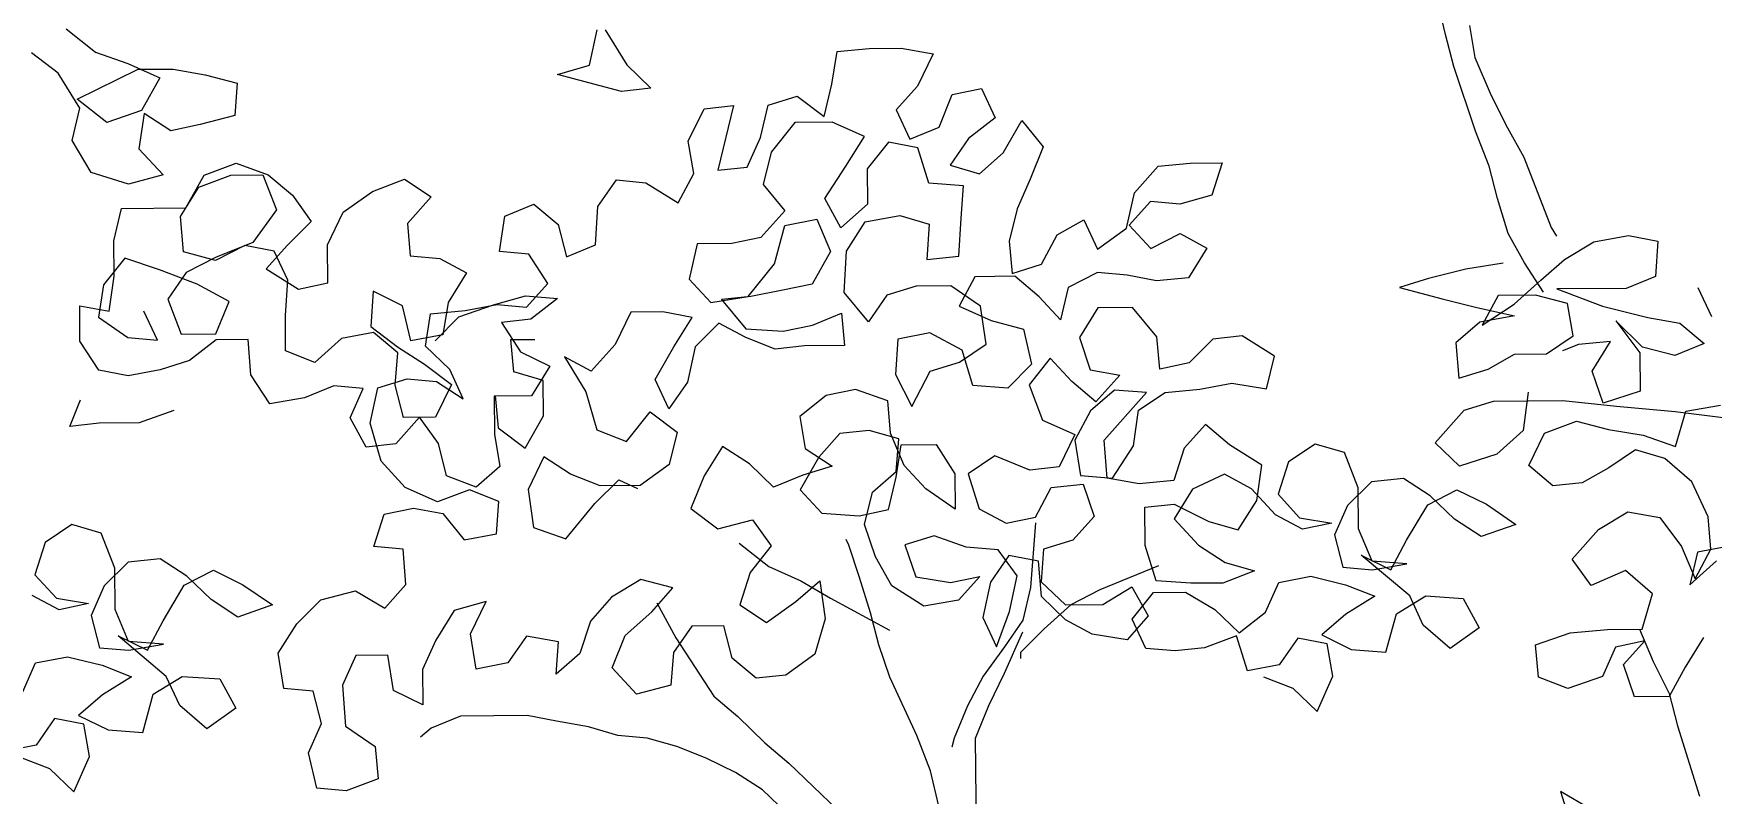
# Model space of a CAD drawing. Header units: millimetres. Extents: x 318905 to 439572, y -5133 to 105868.
# Drawn here: x 425787 to 427316, y 4335 to 5027 of the extents above; entities that cross this region are included whole.
import ezdxf

# ---------------------------------------------------------------- set-up
doc = ezdxf.new("R2010")
doc.units = ezdxf.units.MM
doc.header["$MEASUREMENT"] = 0
doc.layers.add('0_Stylo_No__98', color=154, linetype='Continuous', lineweight=0)
doc.layers.add('INTI_Agencement_Stylo_No__101', color=252, linetype='Continuous', lineweight=0)
doc.styles.add('STYLE_GENERE_3', font='')
doc.styles.get('STYLE_GENERE_3').set_extended_font_data('Arial')
doc.dimstyles.new('STYLE_GENERE__1', dxfattribs={"dimtxt": 200, "dimasz": 142.5, "dimexe": 0.18, "dimexo": 500, "dimgap": 0.09, "dimtad": 0, "dimtih": 1, "dimtoh": 1, "dimlfac": 0.001, "dimzin": 0, "dimdsep": 46, "dimtxsty": 'STYLE_GENERE_3', "dimblk": 'ARROWHEAD_6', "dimblk1": 'ARROWHEAD_6', "dimblk2": 'ARROWHEAD_6', "dimcen": 0.09, "dimclrd": 154, "dimclre": 154, "dimclrt": 154, "dimazin": 0, "dimtfac": 1, "dimtdec": 4, "dimtmove": 0, "dimatfit": 3, "dimfxl": 0, "dimtolj": 1, "dimtzin": 0, "dimarcsym": 0})

# ---------------------------------------------------------------- blocks, each defined once
blk = doc.blocks.new('arbre6[4]', base_point=(427385.8, -574.7))
at = {"layer": 'INTI_Agencement_Stylo_No__101', "linetype": 'Continuous'}
for p, q in [((427074, 5026.1), (427066.5, 5058.2)), ((425816.8, 5031.1), (425843.7, 5010)), ((427095.9, 5034.3), (427100.9, 5005)), ((426293.8, 4998), (426300.9, 5030.2)), ((426308.2, 5030.2), (426327.9, 4998.3)), ((427081.5, 4996.7), (427074, 5026.1)), ((425809.8, 4990.9), (425785.3, 5009.4)), ((425843.7, 5010), (425873, 4999.5)), ((426514.9, 4980.9), (426519.5, 5010.4)), ((426519.5, 5010.4), (426548.7, 5013.3)), ((426548.7, 5013.3), (426577.9, 5013.6)), ((426577.9, 5013.6), (426607.1, 5008.5)), ((426607.1, 5008.5), (426592.7, 4978.9)), ((427100.9, 5005), (427115.8, 4970.3)), ((425829.5, 4959), (425809.8, 4990.9)), ((425827, 4967), (425882.7, 4994.3)), ((425873, 4999.5), (425902.3, 4986.4)), ((425882.7, 4994.3), (425914.4, 4994.5)), ((425902.3, 4986.4), (425885.5, 4956.8)), ((425914.4, 4994.5), (425943.6, 4989.4)), ((425943.6, 4989.4), (425972.8, 4981.7)), ((426264.7, 4989.7), (426293.8, 4998)), ((426323.2, 4974.1), (426264.7, 4989.7)), ((426327.9, 4998.3), (426349.9, 4977.1)), ((427101.4, 4938), (427081.5, 4996.7)), ((425972.8, 4981.7), (425970.6, 4952.2)), ((426349.9, 4977.1), (426323.2, 4974.1)), ((426456.6, 4961.6), (426483.3, 4969.9)), ((426483.3, 4969.9), (426507.8, 4951.4)), ((426507.8, 4951.4), (426514.9, 4980.9)), ((426592.7, 4978.9), (426573.4, 4957.4)), ((426612.5, 4941.6), (426624.4, 4971.2)), ((426624.4, 4971.2), (426651.1, 4976.8)), ((426651.1, 4976.8), (426663.5, 4950.1)), ((427115.8, 4970.3), (427130.6, 4941)), ((425822.4, 4929.5), (425829.5, 4959)), ((425853.9, 4945.8), (425827, 4967)), ((425885.5, 4956.8), (425853.9, 4945.8)), ((426383.9, 4928.9), (426398.3, 4958.4)), ((426398.3, 4958.4), (426425, 4961.4)), ((426425, 4961.4), (426410.9, 4902.3)), ((426449.6, 4932.1), (426456.6, 4961.6)), ((426573.4, 4957.4), (426585.8, 4930.7)), ((425887.9, 4954.1), (425883.3, 4922)), ((425912.4, 4938.3), (425887.9, 4954.1)), ((425939.1, 4943.9), (425912.4, 4938.3)), ((425970.6, 4952.2), (425939.1, 4943.9)), ((426481.1, 4945.8), (426459.4, 4918.8)), ((426515.1, 4946.1), (426481.1, 4945.8)), ((426544.4, 4933), (426515.1, 4946.1)), ((426585.8, 4930.7), (426612.5, 4941.6)), ((426663.5, 4950.1), (426639.3, 4931.2)), ((426671, 4918.1), (426687.8, 4947.7)), ((426687.8, 4947.7), (426707.5, 4923.8)), ((427130.6, 4941), (427145.4, 4914.3)), ((425839.7, 4900.2), (425822.4, 4929.5)), ((426389, 4899.5), (426383.9, 4928.9)), ((426437.6, 4905.3), (426449.6, 4932.1)), ((426527.6, 4906.1), (426544.4, 4933)), ((426566.3, 4927.8), (426547.1, 4903.6)), ((426593.1, 4922.7), (426566.3, 4927.8)), ((426639.3, 4931.2), (426622.5, 4906.9)), ((427113.8, 4906), (427101.4, 4938)), ((425883.3, 4922), (425905.4, 4898.1)), ((425942.7, 4897.8), (425971.8, 4908.7)), ((425971.8, 4908.7), (426001.1, 4898.3)), ((426459.4, 4918.8), (426452.3, 4889.3)), ((426603.1, 4890.7), (426593.1, 4922.7)), ((426649.3, 4899.2), (426671, 4918.1)), ((426707.5, 4923.8), (426695.5, 4894.2)), ((426812.2, 4906), (426841.4, 4908.9)), ((426841.4, 4908.9), (426870.6, 4909.2)), ((426870.6, 4909.2), (426861.1, 4879.7)), ((427145.4, 4914.3), (427170.2, 4850.3)), ((425873.8, 4889.8), (425839.7, 4900.2)), ((425905.4, 4898.1), (425873.8, 4889.8)), ((425925.9, 4868.2), (425942.7, 4897.8)), ((425937.9, 4887), (425967.1, 4898)), ((425967.1, 4898), (425996.2, 4898.2)), ((425996.2, 4898.2), (426008.6, 4866.2)), ((426001.1, 4898.3), (426023.1, 4879.8)), ((426096.1, 4883.1), (426125.2, 4894.1)), ((426125.2, 4894.1), (426149.6, 4878.2)), ((426301.6, 4869.2), (426318.5, 4893.5)), ((426318.5, 4893.5), (426345.3, 4891)), ((426374.6, 4872.6), (426389, 4899.5)), ((426410.9, 4902.3), (426437.6, 4905.3)), ((426508.4, 4876.5), (426527.6, 4906.1)), ((426547.1, 4903.6), (426547.3, 4871.5)), ((426622.5, 4906.9), (426649.3, 4899.2)), ((426695.5, 4894.2), (426683.6, 4867.3)), ((426790.5, 4881.7), (426812.2, 4906)), ((427121.4, 4876.7), (427113.8, 4906)), ((425921.1, 4860.1), (425937.9, 4887)), ((426023.1, 4879.8), (426040.3, 4855.8)), ((426069.5, 4864.1), (426096.1, 4883.1)), ((426149.6, 4878.2), (426127.9, 4853.9)), ((426345.3, 4891), (426374.6, 4872.6)), ((426452.3, 4889.3), (426471.9, 4865.4)), ((426634.8, 4888.3), (426603.1, 4890.7)), ((426632.5, 4858.8), (426634.8, 4888.3)), ((426783.4, 4849.5), (426790.5, 4881.7)), ((426861.1, 4879.7), (426831.9, 4871.4)), ((425860.5, 4838.1), (425867.5, 4867.6)), ((425867.5, 4867.6), (425925.9, 4868.2)), ((426008.6, 4866.2), (425987, 4836.6)), ((426055.1, 4834.5), (426069.5, 4864.1)), ((426216.6, 4860.4), (426243.2, 4871.4)), ((426243.2, 4871.4), (426265.3, 4852.9)), ((426299.5, 4834.4), (426301.6, 4869.2)), ((426471.9, 4865.4), (426450.2, 4841.1)), ((426523.1, 4849.8), (426508.4, 4876.5)), ((426547.3, 4871.5), (426523.1, 4849.8)), ((426683.6, 4867.3), (426676.5, 4837.8)), ((426805.1, 4873.8), (426785.8, 4852.2)), ((426831.9, 4871.4), (426805.1, 4873.8)), ((427131.3, 4844.6), (427121.4, 4876.7)), ((425923.8, 4828), (425921.1, 4860.1)), ((426040.3, 4855.8), (426018.6, 4834.2)), ((426127.9, 4853.9), (426130.6, 4824.5)), ((426211.9, 4828.3), (426216.6, 4860.4)), ((426265.3, 4852.9), (426272.8, 4823.5)), ((426462.6, 4817.2), (426472, 4852)), ((426472, 4852), (426501.2, 4857.7)), ((426501.2, 4857.7), (426513.6, 4828.3)), ((426528.2, 4828.5), (426545, 4855.4)), ((426545, 4855.4), (426576.6, 4861)), ((426576.6, 4861), (426603.4, 4853.2)), ((426603.4, 4853.2), (426601.2, 4821.1)), ((426630.4, 4824), (426632.5, 4858.8)), ((426720.2, 4843.6), (426744.5, 4857.2)), ((426744.5, 4857.2), (426756.8, 4830.5)), ((426756.8, 4830.5), (426783.4, 4849.5)), ((426785.8, 4852.2), (426805.5, 4831)), ((427170.2, 4850.3), (427175.1, 4842.3)), ((425860.7, 4806), (425860.5, 4838.1)), ((425987, 4836.6), (425953, 4822.9)), ((425979.7, 4833.9), (425953, 4820.2)), ((426006.5, 4828.7), (425979.7, 4833.9)), ((426018.6, 4834.2), (425999.3, 4812.6)), ((426055.4, 4799.7), (426055.1, 4834.5)), ((426272.8, 4823.5), (426299.5, 4834.4)), ((426391.9, 4835.3), (426384.8, 4803.1)), ((426423.5, 4835.5), (426391.9, 4835.3)), ((426450.2, 4841.1), (426423.5, 4835.5)), ((426676.5, 4837.8), (426679.1, 4808.4)), ((426705.8, 4816.7), (426720.2, 4843.6)), ((426805.5, 4831), (426832.1, 4844.6)), ((426832.1, 4844.6), (426856.5, 4831.4)), ((427146.1, 4818), (427131.3, 4844.6)), ((427182.6, 4821), (427209.2, 4837.3)), ((427209.2, 4837.3), (427240.8, 4842.9)), ((427240.8, 4842.9), (427267.6, 4837.8)), ((427267.6, 4837.8), (427265.4, 4805.7)), ((425870.3, 4822.2), (425851, 4797.9)), ((425902, 4811.7), (425870.3, 4822.2)), ((425953, 4820.2), (425923.8, 4828)), ((425953, 4822.9), (425926.4, 4809.3)), ((426018.9, 4802.1), (426006.5, 4828.7)), ((426130.6, 4824.5), (426157.4, 4822.1)), ((426157.4, 4822.1), (426181.8, 4808.9)), ((426238.7, 4825.8), (426211.9, 4828.3)), ((426255.9, 4799.2), (426238.7, 4825.8)), ((426438.5, 4787.5), (426462.6, 4817.2)), ((426513.6, 4828.3), (426496.8, 4798.7)), ((426526, 4791), (426528.2, 4828.5)), ((426601.2, 4821.1), (426630.4, 4824)), ((426856.5, 4831.4), (426839.7, 4804.5)), ((427126.7, 4817.8), (427092.7, 4812.2)), ((427163.4, 4791.4), (427146.1, 4818)), ((427160.8, 4802.1), (427182.6, 4821)), ((425856.1, 4773.9), (425860.7, 4806)), ((425936.2, 4798.7), (425902, 4811.7)), ((425926.4, 4809.3), (425909.5, 4785)), ((425999.3, 4812.6), (426028.6, 4794.1)), ((426016.7, 4770), (426018.9, 4802.1)), ((426181.8, 4808.9), (426165, 4782)), ((426384.8, 4803.1), (426404.5, 4781.8)), ((426645.1, 4805.4), (426630.7, 4778.5)), ((426681.6, 4805.8), (426645.1, 4805.4)), ((426679.1, 4808.4), (426705.8, 4816.7)), ((426703.6, 4787.2), (426681.6, 4805.8)), ((426757, 4809.1), (426730.3, 4795.5)), ((426783.8, 4806.7), (426757, 4809.1)), ((426810.6, 4801.6), (426783.8, 4806.7)), ((426839.7, 4804.5), (426810.6, 4801.6)), ((427058.7, 4803.8), (427032, 4795.5)), ((427092.7, 4812.2), (427058.7, 4803.8)), ((427136.7, 4780.4), (427160.8, 4802.1)), ((427265.4, 4805.7), (427238.7, 4794.7)), ((425851, 4797.9), (425846.4, 4768.4)), ((425965.5, 4782.9), (425936.2, 4798.7)), ((426028.6, 4794.1), (426055.4, 4799.7)), ((426096.8, 4792.1), (426094.6, 4759.9)), ((426123.6, 4778.9), (426096.8, 4792.1)), ((426206.3, 4779.7), (426235.5, 4788)), ((426235.5, 4788), (426264.7, 4785.6)), ((426236.6, 4777.6), (426255.9, 4799.2)), ((426404.5, 4781.8), (426438.5, 4787.5)), ((426440.9, 4787.5), (426414.2, 4784.6)), ((426470.1, 4793.1), (426440.9, 4787.5)), ((426496.8, 4798.7), (426470.1, 4793.1)), ((426548.1, 4764.4), (426526, 4791)), ((426565, 4788.6), (426548.1, 4764.4)), ((426591.7, 4796.9), (426565, 4788.6)), ((426623.3, 4797.2), (426591.7, 4796.9)), ((426650.2, 4778.7), (426623.3, 4797.2)), ((426723.2, 4766), (426703.6, 4787.2)), ((426730.3, 4795.5), (426723.2, 4766)), ((427032, 4795.5), (427071, 4785.2)), ((427122, 4788.3), (427107.6, 4761.4)), ((427156.1, 4788.6), (427122, 4788.3)), ((427185.3, 4780.9), (427156.1, 4788.6)), ((427238.7, 4794.7), (427175.5, 4794.2)), ((427175.5, 4794.2), (427217, 4778.5)), ((427316.8, 4768.7), (427304.4, 4795.3)), ((425829.5, 4746.8), (425829.3, 4779)), ((425829.3, 4779), (425856.1, 4773.9)), ((425900.1, 4747.5), (425887.7, 4774.1)), ((425909.5, 4785), (425921.9, 4753)), ((425953.5, 4753.3), (425965.5, 4782.9)), ((426131.2, 4746.9), (426123.6, 4778.9)), ((426144.5, 4742), (426149.1, 4771.5)), ((426149.1, 4771.5), (426180.7, 4774.5)), ((426165, 4782), (426160.3, 4752.5)), ((426174.8, 4768.7), (426206.3, 4779.7)), ((426180.7, 4774.5), (426209.9, 4780.1)), ((426209.9, 4780.1), (426236.6, 4777.6)), ((426264.7, 4785.6), (426240.5, 4766.6)), ((426331.5, 4773.1), (426317.2, 4743.6)), ((426360.7, 4773.4), (426331.5, 4773.1)), ((426387.5, 4768.3), (426360.7, 4773.4)), ((426414.2, 4784.6), (426436.3, 4758)), ((426497, 4761.3), (426523.7, 4772.2)), ((426523.7, 4772.2), (426526.4, 4742.8)), ((426630.7, 4778.5), (426660, 4765.4)), ((426655.3, 4744), (426650.2, 4778.7)), ((426757.2, 4777), (426740.4, 4750.1)), ((426788.8, 4777.3), (426757.2, 4777)), ((426810.9, 4750.7), (426788.8, 4777.3)), ((427071, 4785.2), (427102.6, 4777.4)), ((427102.6, 4777.4), (427136.8, 4769.7)), ((427107.6, 4761.4), (427136.7, 4780.4)), ((427190.4, 4751.5), (427185.3, 4780.9)), ((427217, 4778.5), (427258.4, 4768.2)), ((425846.4, 4768.4), (425873.3, 4749.9)), ((426016.9, 4737.8), (426016.7, 4770)), ((426094.6, 4759.9), (426119, 4741.4)), ((426153.1, 4747.1), (426174.8, 4768.7)), ((426240.5, 4766.6), (426213.8, 4763.7)), ((426213.8, 4763.7), (426231, 4737.1)), ((426370.7, 4741.4), (426387.5, 4768.3)), ((426411.9, 4763.2), (426390.2, 4741.6)), ((426436.3, 4750), (426411.9, 4763.2)), ((426436.3, 4758), (426470.3, 4755.7)), ((426470.3, 4755.7), (426497, 4761.3)), ((426660, 4765.4), (426689.3, 4757.6)), ((426689.3, 4757.6), (426696.8, 4725.6)), ((427105.2, 4764.1), (427083.4, 4745.2)), ((427136.8, 4769.7), (427105.2, 4764.1)), ((427253.7, 4741.3), (427229.2, 4765.2)), ((427229.2, 4765.2), (427251.3, 4736)), ((427258.4, 4768.2), (427287.6, 4763.1)), ((427287.6, 4763.1), (427309.7, 4744.5)), ((425846.8, 4720.2), (425829.5, 4746.8)), ((425873.3, 4749.9), (425900.1, 4747.5)), ((425921.9, 4753), (425953.5, 4753.3)), ((425953.6, 4748), (425929.4, 4729)), ((425982.8, 4748.2), (425953.6, 4748)), ((425985.4, 4716.1), (425982.8, 4748.2)), ((426067.9, 4749), (426043.7, 4727.4)), ((426097.1, 4754.6), (426067.9, 4749)), ((426119.1, 4736.1), (426097.1, 4754.6)), ((426119, 4741.4), (426143.5, 4725.6)), ((426160.3, 4752.5), (426131.2, 4746.9)), ((426166.5, 4720.8), (426144.5, 4742)), ((426222.3, 4748.1), (426244.2, 4748.3)), ((426224.9, 4718.7), (426222.3, 4748.1)), ((426317.2, 4743.6), (426295.5, 4719.3)), ((426353.9, 4711.8), (426370.7, 4741.4)), ((426390.2, 4741.6), (426383.1, 4709.4)), ((426463.2, 4739.5), (426436.3, 4750)), ((426489.9, 4742.5), (426463.2, 4739.5)), ((426526.4, 4742.8), (426489.9, 4742.5)), ((426575, 4748.6), (426572.8, 4716.4)), ((426604.1, 4754.2), (426575, 4748.6)), ((426633.4, 4738.4), (426604.1, 4754.2)), ((426631.1, 4727.7), (426655.3, 4744)), ((426740.4, 4750.1), (426750.3, 4720.7)), ((426813.6, 4721.3), (426810.9, 4750.7)), ((426862, 4748.5), (426840.3, 4726.9)), ((426888.8, 4751.4), (426862, 4748.5)), ((426918.1, 4733), (426888.8, 4751.4)), ((427083.4, 4745.2), (427086.1, 4713.1)), ((427166.2, 4735.2), (427190.4, 4751.5)), ((427195.3, 4743.5), (427180.8, 4738)), ((427224.5, 4746.4), (427195.3, 4743.5)), ((427207.7, 4719.5), (427224.5, 4746.4)), ((427283, 4733.6), (427253.7, 4741.3)), ((427309.7, 4744.5), (427283, 4733.6)), ((425929.4, 4729), (425902.7, 4720.7)), ((426043.7, 4727.4), (426016.9, 4737.8)), ((426116.9, 4706.6), (426119.1, 4736.1)), ((426143.5, 4725.6), (426168, 4707.1)), ((426231, 4737.1), (426257.8, 4724)), ((426295.5, 4719.3), (426271, 4732.5)), ((426271, 4732.5), (426290.7, 4700.5)), ((426604.4, 4719.4), (426631.1, 4727.7)), ((426643.4, 4706.4), (426633.4, 4738.4)), ((426696.8, 4725.6), (426675.1, 4704)), ((426713.8, 4731.1), (426694.5, 4706.8)), ((426733.4, 4709.9), (426713.8, 4731.1)), ((426840.3, 4726.9), (426813.6, 4721.3)), ((426911, 4703.4), (426918.1, 4733)), ((427112.8, 4721.3), (427137, 4734.9)), ((427137, 4734.9), (427166.2, 4735.2)), ((427251.3, 4736), (427251.6, 4701.2)), ((425873.6, 4715.1), (425846.8, 4720.2)), ((425902.7, 4720.7), (425873.6, 4715.1)), ((426002.7, 4689.5), (425985.4, 4716.1)), ((426101, 4704.1), (426127.7, 4712.4)), ((426127.7, 4712.4), (426154.4, 4710)), ((426154.4, 4710), (426178.9, 4694.1)), ((426178.9, 4694.1), (426166.5, 4720.8)), ((426251.7, 4710.9), (426224.9, 4718.7)), ((426257.8, 4724), (426241, 4697)), ((426252, 4678.7), (426251.7, 4710.9)), ((426366.3, 4685.1), (426353.9, 4711.8)), ((426572.8, 4716.4), (426587.6, 4687.1)), ((426587.6, 4687.1), (426604.4, 4719.4)), ((426750.3, 4720.7), (426777.1, 4715.6)), ((426777.1, 4715.6), (426755.4, 4691.3)), ((427086.1, 4713.1), (427112.8, 4721.3)), ((427217.6, 4690.2), (427207.7, 4719.5)), ((426034.3, 4695.2), (426002.7, 4689.5)), ((426060.9, 4706.1), (426034.3, 4695.2)), ((426087.7, 4703.7), (426060.9, 4706.1)), ((426075.7, 4676.8), (426087.7, 4703.7)), ((426093.9, 4672), (426101, 4704.1)), ((426124.4, 4677.2), (426116.9, 4706.6)), ((426168, 4707.1), (426153.6, 4677.5)), ((426241, 4697), (426207, 4696.7)), ((426207, 4696.7), (426207.2, 4661.9)), ((426208, 4697.1), (426210.7, 4667.7)), ((426290.7, 4700.5), (426300.7, 4665.8)), ((426383.1, 4709.4), (426366.3, 4685.1)), ((426509.7, 4697.1), (426485.5, 4678.2)), ((426536.4, 4702.7), (426509.7, 4697.1)), ((426565.7, 4692.3), (426536.4, 4702.7)), ((426675.1, 4704), (426643.4, 4706.4)), ((426694.5, 4706.8), (426706.9, 4674.8)), ((426755.4, 4691.3), (426733.4, 4709.9)), ((426772.4, 4702.2), (426750.6, 4683.3)), ((426763, 4656.6), (426801.6, 4699.8)), ((426801.6, 4699.8), (426772.4, 4702.2)), ((426794.4, 4683.7), (426818.6, 4699.9)), ((426818.6, 4699.9), (426850.2, 4702.9)), ((426850.2, 4702.9), (426879.4, 4708.5)), ((426879.4, 4708.5), (426911, 4703.4)), ((427149.4, 4700.2), (427144.8, 4665.4)), ((427251.6, 4701.2), (427217.6, 4690.2)), ((425820.4, 4669.1), (425829.9, 4693.3)), ((425915.1, 4683.4), (425883.6, 4672.4)), ((426327.6, 4655.3), (426349.3, 4682.3)), ((426349.3, 4682.3), (426373.7, 4663.8)), ((426568.3, 4662.9), (426565.7, 4692.3)), ((426750.6, 4683.3), (426736.2, 4656.4)), ((426789.8, 4651.5), (426794.4, 4683.7)), ((427064.6, 4654), (427091.2, 4683.7)), ((427091.2, 4683.7), (427117.9, 4691.9)), ((427117.9, 4691.9), (427181.1, 4692.5)), ((427181.1, 4692.5), (427229.8, 4687.6)), ((427229.8, 4687.6), (427283.4, 4682.7)), ((427283.4, 4682.7), (427341.8, 4675.2)), ((427283.6, 4650.6), (427293.1, 4682.8)), ((427293.1, 4682.8), (427324.7, 4688.4)), ((425847.1, 4672.1), (425820.4, 4669.1)), ((425883.6, 4672.4), (425847.1, 4672.1)), ((426090.5, 4650.2), (426075.7, 4676.8)), ((426103.9, 4637.3), (426093.9, 4672)), ((426139, 4677.4), (426117.3, 4653.1)), ((426153.6, 4677.5), (426124.4, 4677.2)), ((426156.2, 4653.4), (426139, 4677.4)), ((426210.7, 4667.7), (426235.2, 4649.2)), ((426235.2, 4649.2), (426252, 4678.7)), ((426300.7, 4665.8), (426327.6, 4655.3)), ((426485.5, 4678.2), (426490.6, 4648.8)), ((426548.9, 4665.4), (426522.1, 4662.5)), ((426575.7, 4657.6), (426548.9, 4665.4)), ((426706.9, 4674.8), (426736.2, 4661.7)), ((426855.3, 4670.8), (426836, 4649.2)), ((426877.3, 4652.3), (426855.3, 4670.8)), ((427144.8, 4665.4), (427120.7, 4643.8)), ((427164.3, 4662.9), (427193.4, 4673.9)), ((427193.4, 4673.9), (427222.7, 4666.1)), ((427222.7, 4666.1), (427254.3, 4661)), ((426117.3, 4653.1), (426090.5, 4650.2)), ((426163.7, 4624.1), (426156.2, 4653.4)), ((426207.2, 4661.9), (426212.3, 4632.5)), ((426373.7, 4663.8), (426366.6, 4634.3)), ((426415.2, 4650.8), (426398.3, 4623.9)), ((426439.6, 4634.9), (426415.2, 4650.8)), ((426490.6, 4648.8), (426515, 4632.9)), ((426522.1, 4662.5), (426502.8, 4640.9)), ((426580.7, 4633.5), (426568.3, 4662.9)), ((426573.5, 4628.1), (426575.7, 4657.6)), ((426573.5, 4622.8), (426578.1, 4652.3)), ((426578.1, 4652.3), (426609.8, 4652.5)), ((426609.8, 4652.5), (426627, 4625.9)), ((426736.2, 4661.7), (426721.8, 4632.1)), ((426736.2, 4656.4), (426741.3, 4624.3)), ((426765.7, 4621.8), (426763, 4656.6)), ((426770.5, 4621.9), (426789.8, 4651.5)), ((426836, 4649.2), (426826.5, 4619.7)), ((426906.7, 4633.8), (426877.3, 4652.3)), ((426955.2, 4653), (426931, 4636.7)), ((426982, 4645.2), (426955.2, 4653)), ((427086.7, 4632.8), (427064.6, 4654)), ((427149.9, 4633.3), (427164.3, 4662.9)), ((427254.3, 4661), (427283.6, 4650.6)), ((426126, 4613.4), (426103.9, 4637.3)), ((426252.3, 4641.3), (426237.9, 4611.7)), ((426276.7, 4625.4), (426252.3, 4641.3)), ((426366.6, 4634.3), (426340, 4615.3)), ((426461.7, 4613.7), (426439.6, 4634.9)), ((426502.8, 4640.9), (426486, 4611.3)), ((426600.3, 4612.3), (426580.7, 4633.5)), ((426663.4, 4642.3), (426639.1, 4626)), ((426695.1, 4629.2), (426663.4, 4642.3)), ((426902.1, 4601.6), (426906.7, 4633.8)), ((426931, 4636.7), (426921.5, 4607.2)), ((426994.4, 4613.2), (426982, 4645.2)), ((427120.7, 4643.8), (427086.7, 4632.8)), ((427247.1, 4647.6), (427222.9, 4631.3)), ((427274, 4639.8), (427247.1, 4647.6)), ((427298.4, 4618.6), (427274, 4639.8)), ((426190.5, 4613.6), (426163.7, 4624.1)), ((426212.3, 4632.5), (426190.5, 4613.6)), ((426303.5, 4615), (426276.7, 4625.4)), ((426298.8, 4598.9), (426320.5, 4620.5)), ((426320.5, 4620.5), (426337.6, 4612.6)), ((426398.3, 4623.9), (426386.4, 4594.3)), ((426488.3, 4624.7), (426461.7, 4613.7)), ((426515, 4632.9), (426488.3, 4624.7)), ((426551.7, 4609.2), (426573.5, 4628.1)), ((426566.4, 4593.3), (426573.5, 4622.8)), ((426627, 4625.9), (426627.2, 4593.8)), ((426639.1, 4626), (426649.1, 4594)), ((426721.8, 4632.1), (426695.1, 4629.2)), ((426741.3, 4624.3), (426770.5, 4621.9)), ((426794.9, 4616.7), (426765.7, 4621.8)), ((426826.5, 4619.7), (426794.9, 4616.7)), ((426872.7, 4625.5), (426843.6, 4611.8)), ((426897.1, 4612.3), (426872.7, 4625.5)), ((427006.5, 4618.7), (426984.8, 4597)), ((427035.7, 4621.6), (427006.5, 4618.7)), ((427060.1, 4605.8), (427035.7, 4621.6)), ((427172, 4614.8), (427149.9, 4633.3)), ((427222.9, 4631.3), (427198.7, 4617.7)), ((427313.3, 4586.6), (427298.4, 4618.6)), ((426155.3, 4600.2), (426126, 4613.4)), ((426184.4, 4611.2), (426155.3, 4600.2)), ((426211.2, 4600.8), (426184.4, 4611.2)), ((426237.9, 4611.7), (426243, 4577)), ((426340, 4615.3), (426303.5, 4615)), ((426486, 4611.3), (426505.6, 4590)), ((426544.6, 4579.7), (426551.7, 4609.2)), ((426627.2, 4593.8), (426600.3, 4612.3)), ((426700.3, 4586.4), (426714.7, 4613.3)), ((426714.7, 4613.3), (426743.8, 4616.3)), ((426743.8, 4616.3), (426753.8, 4586.9)), ((426843.6, 4611.8), (426826.8, 4584.9)), ((426919.2, 4588.4), (426897.1, 4612.3)), ((426921.5, 4607.2), (426941.1, 4585.9)), ((426994.7, 4575.7), (426994.4, 4613.2)), ((427057.8, 4597.7), (427084.4, 4611.3)), ((427082.2, 4584.5), (427060.1, 4605.8)), ((427084.4, 4611.3), (427111.3, 4598.2)), ((427198.7, 4617.7), (427172, 4614.8)), ((426097.2, 4559.6), (426106.7, 4589.1)), ((426106.7, 4589.1), (426133.4, 4594.7)), ((426133.4, 4594.7), (426160.2, 4589.6)), ((426160.2, 4589.6), (426179.8, 4565.7)), ((426209, 4571.3), (426211.2, 4600.8)), ((426272.3, 4566.5), (426298.8, 4598.9)), ((426386.4, 4594.3), (426410.9, 4575.8)), ((426505.6, 4590), (426539.7, 4587.7)), ((426539.7, 4587.7), (426566.4, 4593.3)), ((426649.1, 4594), (426673.5, 4580.8)), ((426799.9, 4595.4), (426826.7, 4598.3)), ((426800.2, 4560.6), (426799.9, 4595.4)), ((426826.7, 4598.3), (426858.4, 4582.5)), ((426885.2, 4574.7), (426902.1, 4601.6)), ((426943.6, 4575.3), (426919.2, 4588.4)), ((426984.8, 4597), (426972.8, 4570.2)), ((427038.5, 4565.4), (427057.8, 4597.7)), ((427111.3, 4598.2), (427138.2, 4579.7)), ((427213.6, 4575), (427240.3, 4591.3)), ((427240.3, 4591.3), (427269.5, 4586.2)), ((425822.1, 4579.7), (425797.8, 4563.4)), ((425848.9, 4571.9), (425822.1, 4579.7)), ((426243, 4577), (426272.3, 4566.5)), ((426410.9, 4575.8), (426442.4, 4584.1)), ((426442.4, 4584.1), (426459.6, 4560.2)), ((426554.6, 4550.3), (426544.6, 4579.7)), ((426673.5, 4580.8), (426700.3, 4586.4)), ((426700.3, 4581.1), (426695.9, 4522.2)), ((426753.8, 4586.9), (426734.5, 4565.3)), ((426826.8, 4584.9), (426848.8, 4561)), ((426858.4, 4582.5), (426885.2, 4574.7)), ((426941.1, 4585.9), (426970.3, 4580.9)), ((426970.3, 4580.9), (426943.6, 4575.3)), ((427007.1, 4546.4), (426994.7, 4575.7)), ((427106.6, 4568.7), (427082.2, 4584.5)), ((427138.2, 4579.7), (427106.6, 4568.7)), ((427189.5, 4548), (427213.6, 4575)), ((427269.5, 4586.2), (427289.1, 4559.6)), ((427315.9, 4557.2), (427313.3, 4586.6)), ((425797.8, 4563.4), (425788.3, 4533.9)), ((425861.3, 4539.9), (425848.9, 4571.9)), ((426124, 4557.1), (426097.2, 4559.6)), ((426126.6, 4525), (426124, 4557.1)), ((426179.8, 4565.7), (426209, 4571.3)), ((426430.4, 4562.6), (426457.3, 4541.4)), ((426459.6, 4560.2), (426440.4, 4535.9)), ((426530.2, 4560.8), (426527.7, 4566.1)), ((426540.1, 4531.5), (426530.2, 4560.8)), ((426607.9, 4569.5), (426581.3, 4561.3)), ((426581.3, 4561.3), (426591.2, 4531.9)), ((426637.2, 4559.1), (426607.9, 4569.5)), ((426666.4, 4556.7), (426637.2, 4559.1)), ((426707.8, 4557.1), (426705.6, 4527.6)), ((426734.5, 4565.3), (426707.8, 4557.1)), ((426810.2, 4528.5), (426800.2, 4560.6)), ((426848.8, 4561), (426873.3, 4545.2)), ((426972.8, 4570.2), (426980.4, 4540.8)), ((427024.2, 4538.5), (427038.5, 4565.4)), ((427289.1, 4559.6), (427301.5, 4530.3)), ((427301.5, 4530.3), (427315.9, 4557.2)), ((427332.9, 4560), (427303.8, 4554.4)), ((425873.4, 4545.4), (425851.7, 4523.8)), ((425902.6, 4548.3), (425873.4, 4545.4)), ((425927, 4532.5), (425902.6, 4548.3)), ((426569.4, 4523.7), (426554.6, 4550.3)), ((426676.2, 4551.4), (426659.3, 4527.2)), ((426683.6, 4532.8), (426666.4, 4556.7)), ((426703, 4546.3), (426676.2, 4551.4)), ((426705.7, 4514.2), (426703, 4546.3)), ((426812.5, 4542), (426759.1, 4520.1)), ((426873.3, 4545.2), (426900.1, 4537.4)), ((427041.4, 4514.6), (426997.3, 4551.7)), ((426997.3, 4551.7), (427024.2, 4538.5)), ((427038.7, 4544), (427007.1, 4546.4)), ((427007.1, 4538.4), (427038.7, 4544)), ((427206.7, 4524.1), (427189.5, 4548)), ((427303.8, 4554.4), (427296.7, 4524.9)), ((427296.7, 4524.9), (427320.9, 4546.6)), ((425788.3, 4533.9), (425808, 4512.7)), ((425861.6, 4502.4), (425861.3, 4539.9)), ((425924.6, 4524.4), (425951.3, 4538.1)), ((425949.1, 4511.3), (425927, 4532.5)), ((425951.3, 4538.1), (425978.1, 4524.9)), ((426340.7, 4529.7), (426314, 4513.4)), ((426369.9, 4521.9), (426340.7, 4529.7)), ((426440.4, 4535.9), (426430.8, 4506.4)), ((426457.3, 4541.4), (426486.6, 4528.3)), ((426481.9, 4509.5), (426503.7, 4528.5)), ((426486.6, 4528.3), (426513.5, 4512.5)), ((426503.7, 4528.5), (426508.8, 4493.7)), ((426550.1, 4499.4), (426540.1, 4531.5)), ((426591.2, 4531.9), (426622.9, 4526.9)), ((426622.9, 4526.9), (426649.6, 4532.4)), ((426649.6, 4532.4), (426630.3, 4510.9)), ((426659.3, 4527.2), (426652.3, 4495)), ((426676.6, 4500.6), (426683.6, 4532.8)), ((426705.6, 4527.6), (426727.6, 4506.4)), ((426841.8, 4526.2), (426810.2, 4528.5)), ((426871, 4526.4), (426841.8, 4526.2)), ((426900.1, 4537.4), (426871, 4526.4)), ((426910.1, 4500), (426922.1, 4526.9)), ((426922.1, 4526.9), (426951.2, 4532.5)), ((426951.2, 4532.5), (426982.9, 4524.8)), ((426980.4, 4540.8), (427007.1, 4538.4)), ((427238.2, 4537.8), (427206.7, 4524.1)), ((427262.7, 4516.6), (427238.2, 4537.8)), ((425810.5, 4502), (425786, 4515.1)), ((425808, 4512.7), (425837.2, 4507.6)), ((425851.7, 4523.8), (425839.7, 4496.9)), ((425905.4, 4492.1), (425924.6, 4524.4)), ((425973.5, 4495.4), (425949.1, 4511.3)), ((425978.1, 4524.9), (426005, 4506.4)), ((426048.9, 4511), (426080.5, 4519.3)), ((426080.5, 4519.3), (426107.3, 4503.5)), ((426107.3, 4503.5), (426126.6, 4525)), ((426314, 4513.4), (426294.7, 4491.8)), ((426350.6, 4500.3), (426369.9, 4521.9)), ((426513.5, 4512.5), (426567.2, 4483.5)), ((426598.7, 4505.2), (426569.4, 4523.7)), ((426695.9, 4522.2), (426688.8, 4492.7)), ((426727.7, 4493), (426705.7, 4514.2)), ((426759.1, 4520.1), (426732.5, 4506.4)), ((426761.7, 4506.7), (426788.3, 4523)), ((426788.3, 4523), (426803.1, 4496.4)), ((426788.5, 4493.6), (426807.8, 4517.8)), ((426807.8, 4517.8), (426837, 4518.1)), ((426837, 4518.1), (426863.9, 4502.3)), ((426982.9, 4524.8), (427009.7, 4514.3)), ((427009.7, 4514.3), (426983.1, 4498)), ((427029.3, 4498.4), (427056, 4514.7)), ((427053.7, 4487.9), (427041.4, 4514.6)), ((427056, 4514.7), (427090, 4512.3)), ((427090, 4512.3), (427104.8, 4485.7)), ((427253.2, 4484.4), (427262.7, 4516.6)), ((425837.2, 4507.6), (425810.5, 4502)), ((425839.7, 4496.9), (425847.2, 4467.5)), ((425873.9, 4473.1), (425861.6, 4502.4)), ((426005, 4506.4), (425973.5, 4495.4)), ((426027.2, 4489.3), (426048.9, 4511)), ((426170.6, 4501.3), (426153.8, 4474.4)), ((426199.7, 4509.6), (426170.6, 4501.3)), ((426185.3, 4480.1), (426199.7, 4509.6)), ((426326.4, 4478.7), (426350.6, 4500.3)), ((426355.4, 4508.4), (426372.7, 4476.4)), ((426430.8, 4506.4), (426455.3, 4490.5)), ((426455.3, 4490.5), (426481.9, 4509.5)), ((426557.6, 4470.1), (426550.1, 4499.4)), ((426630.3, 4510.9), (426598.7, 4505.2)), ((426664.7, 4468.3), (426676.6, 4500.6)), ((426732.5, 4506.4), (426708.3, 4484.8)), ((426727.6, 4506.4), (426761.7, 4506.7)), ((426803.1, 4496.4), (426783.8, 4474.8)), ((426863.9, 4502.3), (426885.9, 4481.1)), ((426885.9, 4481.1), (426910.1, 4500)), ((426983.1, 4498), (426961.4, 4479.1)), ((427019.8, 4463.5), (427029.3, 4498.4)), ((425891, 4465.2), (425905.4, 4492.1)), ((426010.3, 4462.4), (426027.2, 4489.3)), ((426294.7, 4491.8), (426285.2, 4462.2)), ((426387.2, 4487.2), (426370.4, 4463)), ((426416.4, 4487.5), (426387.2, 4487.2)), ((426423.9, 4458.1), (426416.4, 4487.5)), ((426508.8, 4493.7), (426499.3, 4461.5)), ((426652.3, 4495), (426664.7, 4468.3)), ((426688.8, 4492.7), (426672, 4468.4)), ((426672.1, 4444.3), (426688.9, 4481.9)), ((426708.3, 4484.8), (426686.6, 4463.2)), ((426752.1, 4479.8), (426727.7, 4493)), ((426800.9, 4466.9), (426788.5, 4493.6)), ((427078.2, 4466.7), (427053.7, 4487.9)), ((427104.8, 4485.7), (427078.2, 4466.7)), ((427156, 4470.1), (427187.6, 4481.1)), ((427187.6, 4481.1), (427221.6, 4484.1)), ((427221.6, 4484.1), (427253.2, 4484.4)), ((427250.8, 4484.4), (427263.2, 4455)), ((425847.2, 4467.5), (425874, 4465.1)), ((425908.2, 4441.3), (425864.2, 4478.4)), ((425864.2, 4478.4), (425891, 4465.2)), ((425905.6, 4470.7), (425873.9, 4473.1)), ((425874, 4465.1), (425905.6, 4470.7)), ((426153.8, 4474.4), (426141.8, 4447.6)), ((426190.5, 4448), (426185.3, 4480.1)), ((426236.4, 4477.9), (426219.6, 4453.6)), ((426265.7, 4472.8), (426236.4, 4477.9)), ((426263.5, 4443.3), (426265.7, 4472.8)), ((426314.5, 4449.1), (426326.4, 4478.7)), ((426372.7, 4476.4), (426407.1, 4423.2)), ((426567.6, 4440.7), (426557.6, 4470.1)), ((426672, 4468.4), (426652.7, 4441.5)), ((426783.8, 4474.8), (426752.1, 4479.8)), ((426827.7, 4464.5), (426800.9, 4466.9)), ((426854.4, 4467.4), (426827.7, 4464.5)), ((426883.5, 4478.4), (426854.4, 4467.4)), ((426893.5, 4446.3), (426883.5, 4478.4)), ((426939.5, 4476.2), (426922.6, 4451.9)), ((426966.3, 4471.1), (426939.5, 4476.2)), ((426961.4, 4479.1), (426988.2, 4465.9)), ((426971.4, 4441.7), (426966.3, 4471.1)), ((426988.2, 4465.9), (427019.8, 4463.5)), ((427158.7, 4440.7), (427156, 4470.1)), ((427229, 4468.1), (427217.1, 4441.2)), ((427255.7, 4473.7), (427229, 4468.1)), ((427236.4, 4452.1), (427255.7, 4473.7)), ((427309.2, 4476.9), (427292.4, 4449.9)), ((425777, 4426.7), (425788.9, 4453.6)), ((425788.9, 4453.6), (425818.1, 4459.2)), ((425818.1, 4459.2), (425849.8, 4451.5)), ((425849.8, 4451.5), (425876.6, 4441)), ((426015.4, 4430.4), (426010.3, 4462.4)), ((426080.9, 4460.4), (426068.9, 4433.5)), ((426110.1, 4460.7), (426080.9, 4460.4)), ((426115.2, 4428.6), (426110.1, 4460.7)), ((426219.6, 4453.6), (426190.5, 4448)), ((426285.2, 4462.2), (426263.5, 4443.3)), ((426370.4, 4463), (426368.1, 4433.5)), ((426445.9, 4439.6), (426423.9, 4458.1)), ((426499.3, 4461.5), (426472.7, 4442.5)), ((426686.6, 4463.2), (426686.6, 4457.8)), ((426922.6, 4451.9), (426893.5, 4446.3)), ((427246.4, 4422.8), (427236.4, 4452.1)), ((427263.2, 4455), (427278, 4425.7)), ((425876.6, 4441), (425850, 4424.7)), ((425896.2, 4425.1), (425922.8, 4441.4)), ((425920.6, 4414.7), (425908.2, 4441.3)), ((425922.8, 4441.4), (425956.9, 4439.1)), ((425956.9, 4439.1), (425971.7, 4412.4)), ((426141.8, 4447.6), (426142, 4415.4)), ((426336.6, 4425.2), (426314.5, 4449.1)), ((426472.7, 4442.5), (426445.9, 4439.6)), ((426592.3, 4387.4), (426567.6, 4440.7)), ((426652.7, 4441.5), (426638.3, 4414.6)), ((426657.8, 4414.7), (426672.1, 4444.3)), ((426908.1, 4441.1), (426935, 4430.6)), ((426957, 4409.4), (426971.4, 4441.7)), ((427185.5, 4430.2), (427158.7, 4440.7)), ((427217.1, 4441.2), (427185.5, 4430.2)), ((427292.4, 4449.9), (427278, 4423)), ((425850, 4424.7), (425828.2, 4405.8)), ((425886.7, 4390.3), (425896.2, 4425.1)), ((426042.2, 4427.9), (426015.4, 4430.4)), ((426049.7, 4398.5), (426042.2, 4427.9)), ((426068.9, 4433.5), (426071.6, 4396.1)), ((426142, 4415.4), (426115.2, 4428.6)), ((426368.1, 4433.5), (426336.6, 4425.2)), ((426407.1, 4423.2), (426429.2, 4404.7)), ((426935, 4430.6), (426957, 4409.4)), ((427278, 4423), (427246.4, 4422.8)), ((427278, 4425.7), (427285.5, 4396.3)), ((425828.2, 4405.8), (425855.1, 4392.6)), ((425945.1, 4393.5), (425920.6, 4414.7)), ((425971.7, 4412.4), (425945.1, 4393.5)), ((426176.2, 4405), (426149.5, 4394.1)), ((426237, 4405.6), (426176.2, 4405)), ((426263.8, 4400.5), (426237, 4405.6)), ((426429.2, 4404.7), (426453.7, 4380.8)), ((426638.3, 4414.6), (426626.4, 4385)), ((426645.8, 4385.2), (426657.8, 4414.7)), ((425806.3, 4402.9), (425789.5, 4378.7)), ((425833.1, 4397.8), (425806.3, 4402.9)), ((425838.2, 4368.4), (425833.1, 4397.8)), ((425855.1, 4392.6), (425886.7, 4390.3)), ((426037.8, 4371.7), (426049.7, 4398.5)), ((426071.6, 4396.1), (426098.5, 4377.6)), ((426149.5, 4394.1), (426139.8, 4386)), ((426293, 4395.4), (426263.8, 4400.5)), ((426319.8, 4387.6), (426293, 4395.4)), ((427285.5, 4396.3), (427305.4, 4332.3)), ((425789.5, 4378.7), (425760.3, 4373.1)), ((426098.5, 4377.6), (426101.2, 4348.2)), ((426346.6, 4385.2), (426319.8, 4387.6)), ((426373.4, 4377.4), (426346.6, 4385.2)), ((426400.3, 4366.9), (426373.4, 4377.4)), ((426453.7, 4380.8), (426475.7, 4362.2)), ((426604.7, 4355.4), (426592.3, 4387.4)), ((426626.4, 4385), (426624, 4377)), ((426646.6, 4283.5), (426645.8, 4385.2)), ((425775, 4367.8), (425801.8, 4357.4)), ((425823.9, 4336.2), (425838.2, 4368.4)), ((426045.3, 4339.6), (426037.8, 4371.7)), ((426427.1, 4353.8), (426400.3, 4366.9)), ((426475.7, 4362.2), (426519.8, 4319.8)), ((425801.8, 4357.4), (425823.9, 4336.2)), ((426101.2, 4348.2), (426072.1, 4337.2)), ((426451.6, 4337.9), (426427.1, 4353.8)), ((426612.2, 4323.3), (426604.7, 4355.4)), ((426072.1, 4337.2), (426045.3, 4339.6)), ((426473.6, 4316.7), (426451.6, 4337.9)), ((427205.8, 4320.7), (427178.9, 4336.5)), ((427178.9, 4336.5), (427188.9, 4304.5))]:
    blk.add_line(p, q, dxfattribs=at)
blk = doc.blocks.new('*D139')
at = {"layer": '0_Stylo_No__98', "linetype": 'Continuous'}
for p, q in [((421926.9, 7634.3), (421926.9, 7746.8)), ((422001.9, 7559.3), (421851.9, 7709.3)), ((422426.9, 7634.3), (421786.2, 7634.3)), ((421926.9, 3655.7), (421926.9, 7634.3)), ((421926.9, -597.5), (421926.9, 3381.1)), ((421851.9, -522.5), (422001.9, -672.5)), ((422426.9, -597.5), (421786.2, -597.5)), ((421926.9, -710), (421926.9, -597.5))]:
    blk.add_line(p, q, dxfattribs=at)
at = {"layer": '0_Stylo_No__98', "insert": (421659.9, 3418.4), "char_height": 200, "attachment_point": 7, "style": 'STYLE_GENERE_3'}
blk.add_mtext('\\A1;{\\pql;\\fArial|b0|i0|c0|p34;8,23}', dxfattribs=at)
blk = doc.blocks.new('ARROWHEAD_6')
at = {"color": 0, "linetype": 'Continuous', "lineweight": 0}
for p, q in [((-0.5, -0.5), (0.5, 0.5)), ((0, 0), (-1, 0))]:
    blk.add_line(p, q, dxfattribs=at)

msp = doc.modelspace()

# ---------------------------------------------------------------- block references
at = {"layer": 'INTI_Agencement_Stylo_No__101', "linetype": 'Continuous'}
msp.add_blockref('arbre6[4]', (427385.764, -574.723), dxfattribs=at)

# ---------------------------------------------------------------- dimensions: what is measured, and where the dimension line sits
at = {"color": 154, "linetype": 'Continuous', "lineweight": 0}
dim = msp.add_linear_dim(base=(421926.861, 7634.319), p1=(426488.936, -597.466), p2=(427452.003, 7634.319), angle=90, dimstyle='STYLE_GENERE__1', dxfattribs=at)
dim.commit()
dim.dimension.update_dxf_attribs({"geometry": '*D139', "text_midpoint": (421955.059, 3518.427), "dimtype": 160})

doc.saveas('drawing.dxf')
